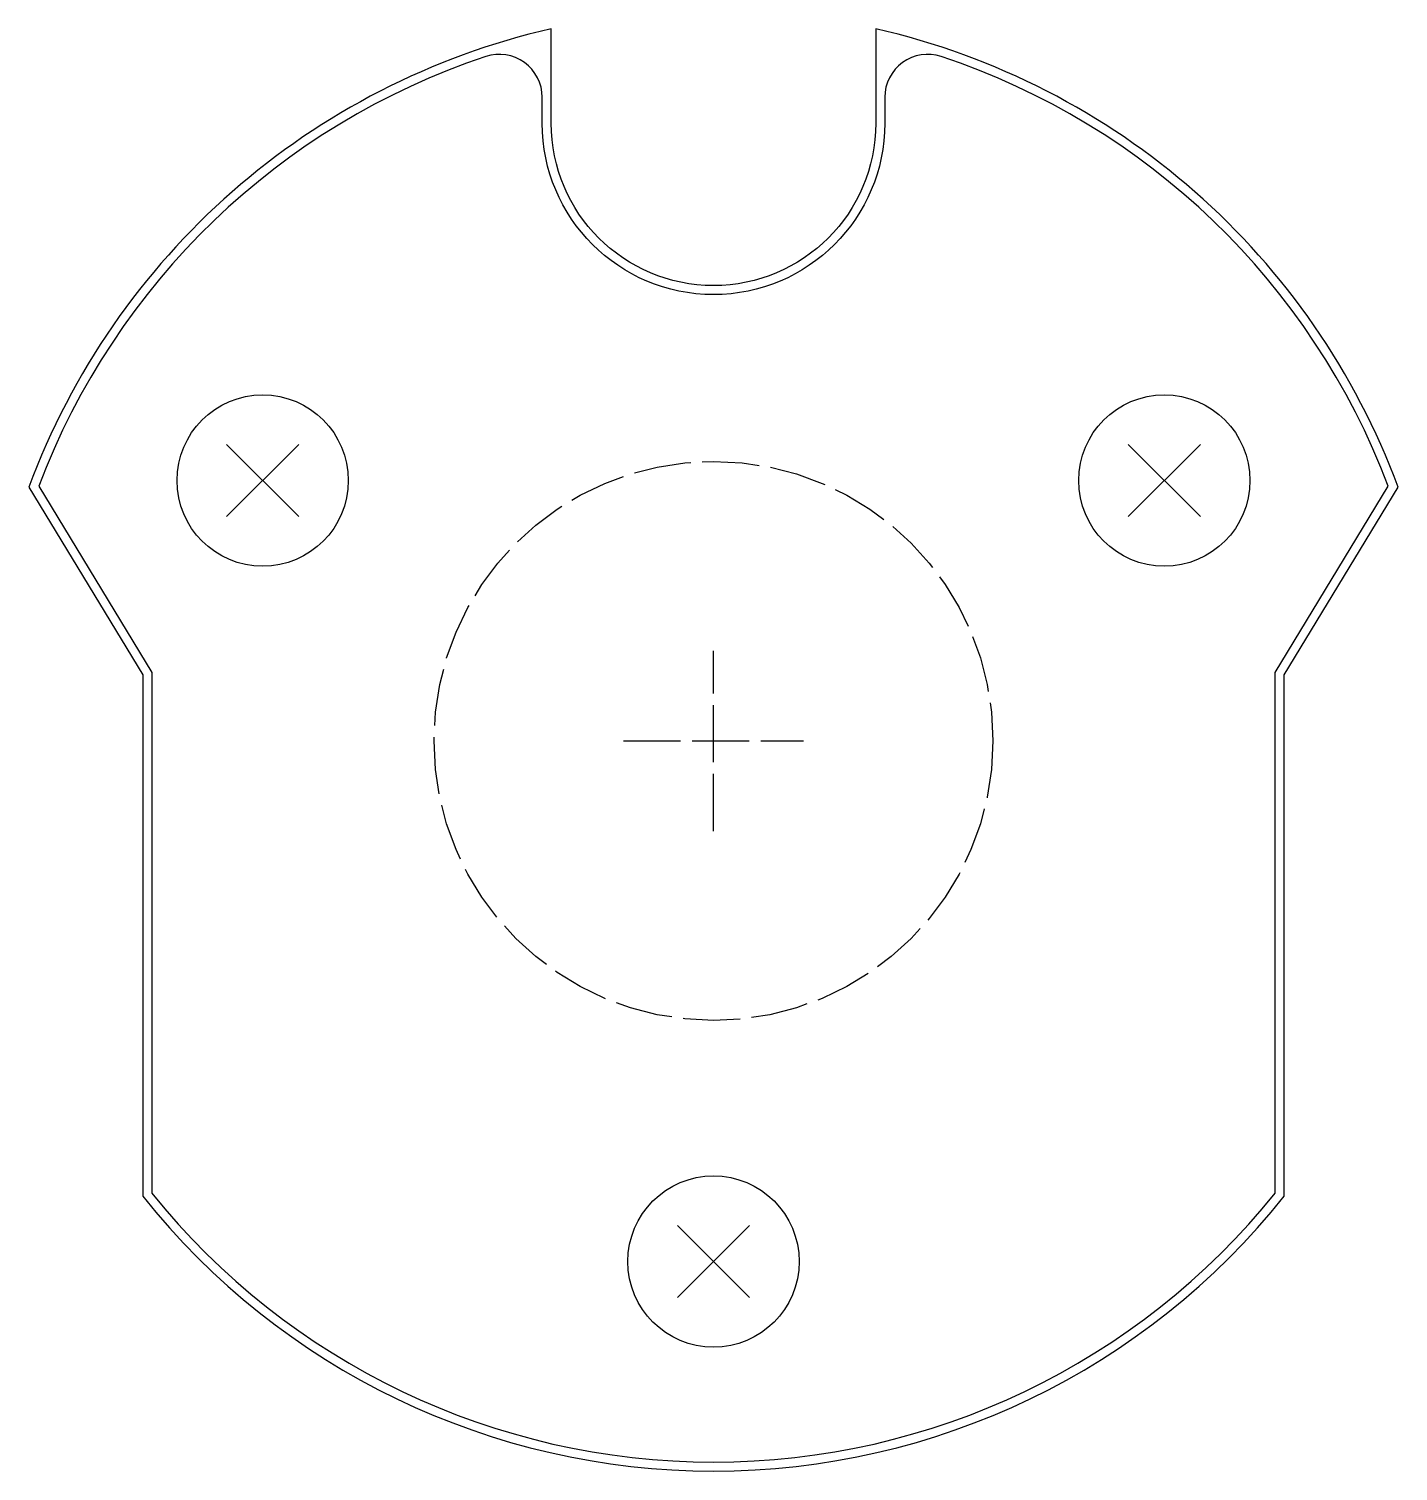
# Model space of a CAD drawing. Header units: millimetres. Extents: x -15.2 to 15.2, y -16.2 to 15.8.
import ezdxf

# ---------------------------------------------------------------- set-up
doc = ezdxf.new("R2010")
doc.units = ezdxf.units.MM
doc.header["$PDMODE"] = 3
doc.header["$PDSIZE"] = 0.8
doc.linetypes.add('DASHED', pattern=[1.524, 1.27, -0.254])
for name, color, linetype in [('HOLES', 1, 'Continuous'), ('OUTLINE', 7, 'Continuous'), ('PLATE_PILOT_CENTRES', 3, 'Continuous'), ('RECESS', 4, 'Continuous'), ('REFERENCE', 8, 'DASHED')]:
    doc.layers.add(name, color=color, linetype=linetype)

msp = doc.modelspace()

# ---------------------------------------------------------------- linework, layer by layer
at = {"layer": 'HOLES'}
for centre in [(-10.003, 5.775), (10.003, 5.775), (0, -11.55)]:
    msp.add_circle(centre, 1.9, dxfattribs=at)
at = {"layer": 'OUTLINE'}
msp.add_lwpolyline([(14.97, 5.648, 0.225915), (5.053, 15.181, 0.511771), (3.8, 14.278), (3.8, 13.7, -1), (-3.8, 13.7), (-3.8, 14.278, 0.511771), (-5.053, 15.181, 0.225915), (-14.97, 5.648), (-12.465, 1.52), (-12.465, -10.031, 0.47885), (12.465, -10.031), (12.465, 1.52)], format="xyb", close=True, dxfattribs=at)
at = {"layer": 'PLATE_PILOT_CENTRES'}
for p in [(-10.003, 5.775), (10.003, 5.775), (0, -11.55)]:
    msp.add_point(p, dxfattribs=at)
at = {"layer": 'RECESS'}
msp.add_lwpolyline([(15.191, 5.627, 0.253201), (3.6, 15.795), (3.6, 13.7, -1), (-3.6, 13.7), (-3.6, 15.795, 0.253201), (-15.191, 5.627), (-12.665, 1.464), (-12.665, -10.101, 0.481534), (12.665, -10.101), (12.665, 1.464)], format="xyb", close=True, dxfattribs=at)
at = {"layer": 'REFERENCE'}
for p, q in [((0, -2), (0, 2)), ((-2, 0), (2, 0))]:
    msp.add_line(p, q, dxfattribs=at)
msp.add_circle((0, 0), 6.2, dxfattribs=at)

doc.saveas('drawing.dxf')
